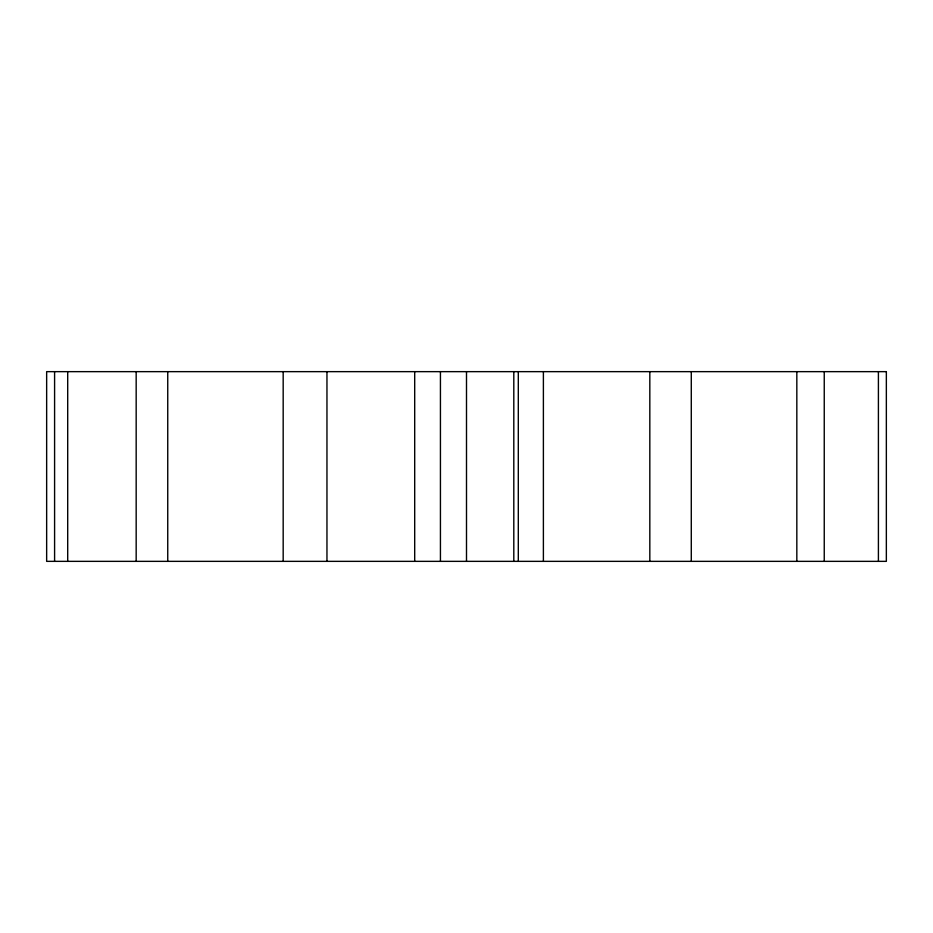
<?xml version="1.0" encoding="UTF-8"?>
<svg xmlns="http://www.w3.org/2000/svg" width="933" height="933" viewBox="0 0 933 933"><rect width="100%" height="100%" fill="white"/><g stroke="black" fill="none" stroke-linecap="round" stroke-linejoin="round"><path stroke-width="1.4" d="M878.408 371.649L878.408 561.351M824.247 371.649L824.247 561.351M796.829 371.649L796.829 561.351M691.283 371.649L691.283 561.351M649.823 371.649L649.823 561.351M543.391 371.649L543.391 561.351M518.305 371.649L518.305 561.351M513.803 371.649L513.803 561.351M466.5 371.649L466.5 561.351M440.434 371.649L440.434 561.351M414.695 371.649L414.695 561.351M326.958 371.649L326.958 561.351M283.177 371.649L283.177 561.351M167.742 371.649L167.742 561.351M136.171 371.649L136.171 561.351M67.701 371.649L67.701 561.351M54.592 371.649L54.592 561.351M886.35 371.649L46.65 371.649L46.65 561.351L886.35 561.351L886.35 371.649"/></g></svg>
